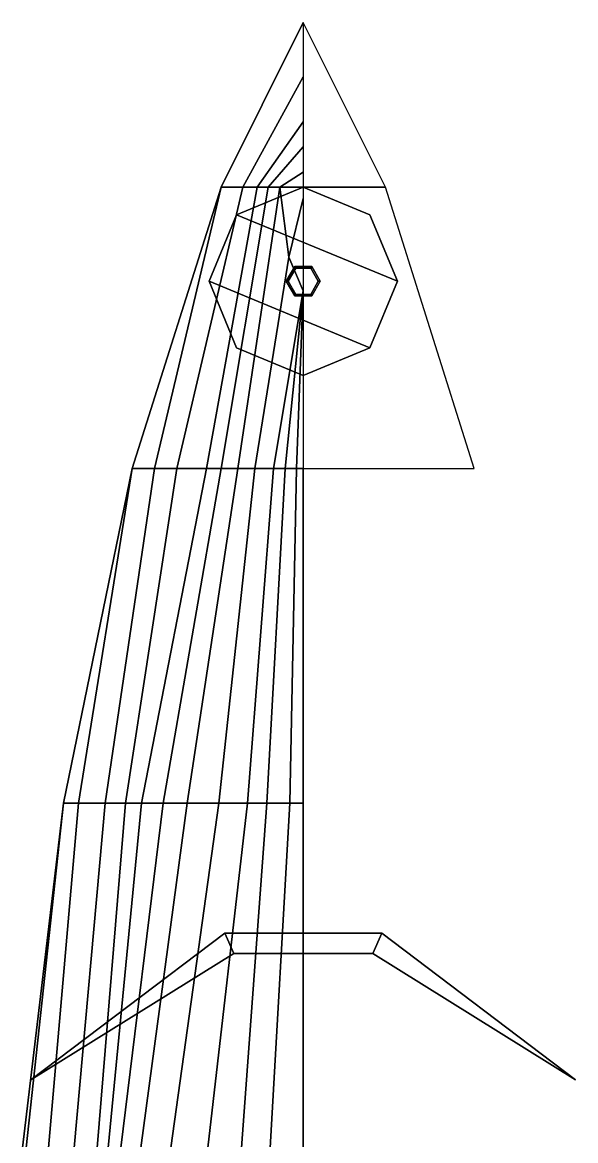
# Model space of a CAD drawing. Extents: x -6 to 6, y -60 to 60.
# Drawn here: x -4.65 to 4.51, y 41.04 to 59.57 of the extents above; entities that cross this region are included whole.
import ezdxf

# ---------------------------------------------------------------- set-up
doc = ezdxf.new("R2010")
doc.units = 0
doc.layers.get('0').update_dxf_attribs({"linetype": 'CONTINUOUS'})

msp = doc.modelspace()

# ---------------------------------------------------------------- linework, layer by layer
for points in [[(1.36, 56.84, 5.95), (0, 59.57, 6.12), (0, 59.57, 6.12), (-1.36, 56.84, 5.95)], [(0, 59.57, 6.12), (0, 58.67, 5.09), (-1, 56.84, 4.22), (-1.36, 56.84, 5.95)], [(-1, 56.84, 4.22), (0, 58.67, 5.09), (0, 57.92, 3.78), (-0.76, 56.84, 3.31)], [(-0.76, 56.84, 3.31), (0, 57.92, 3.78), (0, 57.51, 2.92), (-0.58, 56.84, 2.41)], [(-0.58, 56.84, 2.41), (0, 57.51, 2.92), (0, 57.09, 1.73), (-0.39, 56.84, 1.3)], [(-0.39, 56.84, 1.3), (0, 57.09, 1.73), (0, 56.65, 0.02), (-0.24, 55.68, 0.02)], [(-2.83, 52.18, 5.31), (-1.36, 56.84, 5.95), (-1.36, 56.84, 5.95), (-2.46, 52.18, 4.29)], [(-1.36, 56.84, 5.95), (-1.36, 56.84, 5.95), (-2.83, 52.18, 5.31), (-2.83, 52.18, 5.62)], [(2.83, 52.18, 5.62), (1.36, 56.84, 5.95), (-1.36, 56.84, 5.95), (-2.83, 52.18, 5.62)], [(-2.46, 52.18, 4.29), (-1.36, 56.84, 5.95), (-1, 56.84, 4.22), (-2.09, 52.18, 3.37)], [(-2.09, 52.18, 3.37), (-1, 56.84, 4.22), (-0.76, 56.84, 3.31), (-1.6, 52.18, 1.9)], [(-1.6, 52.18, 1.9), (-0.76, 56.84, 3.31), (-0.58, 56.84, 2.41), (-1.36, 52.18, 1.08)], [(-1.36, 52.18, 1.08), (-0.58, 56.84, 2.41), (-0.39, 56.84, 1.3), (-1.08, 52.18, -0.25)], [(1.103, 56.383, 5.98), (0, 56.84, 5.98), (-1.103, 56.383, 5.98), (1.56, 55.28, 5.98)], [(0, 56.84, 5.95), (-1.103, 56.383, 5.91), (-1.103, 56.383, 5.98), (0, 56.84, 5.98)], [(-1.08, 52.18, -0.25), (-0.39, 56.84, 1.3), (-0.24, 55.68, 0.02), (-0.8, 52.18, -1.91)], [(1.103, 56.383, 5.91), (0, 56.84, 5.95), (0, 56.84, 5.98), (1.103, 56.383, 5.98)], [(-0.24, 55.68, 0.02), (0, 56.65, 0.02), (0, 56.11, -3.61), (0, 55.12, -3.63)], [(1.56, 55.28, 5.98), (-1.103, 56.383, 5.98), (-1.56, 55.28, 5.98), (1.103, 54.177, 5.98)], [(-1.103, 56.383, 5.91), (-1.56, 55.28, 5.83), (-1.56, 55.28, 5.98), (-1.103, 56.383, 5.98)], [(1.56, 55.28, 5.83), (1.103, 56.383, 5.91), (1.103, 56.383, 5.98), (1.56, 55.28, 5.98)], [(-0.8, 52.18, -1.91), (-0.24, 55.68, 0.02), (0, 55.12, -3.63), (-0.49, 52.18, -3.47)], [(-0.14, 55.522, 5.98), (-0.28, 55.28, 5.98), (-0.28, 55.28, 6.03), (-0.14, 55.522, 6.03)], [(-0.25, 55.28, 6.06), (-0.125, 55.497, 6.06), (-0.14, 55.522, 6.03), (-0.28, 55.28, 6.03)], [(-0.125, 55.497, 6.06), (-0.25, 55.28, 6.06), (-0.25, 55.28, 7.25), (-0.125, 55.497, 7.25)], [(0.14, 55.522, 5.98), (-0.14, 55.522, 5.98), (-0.14, 55.522, 6.03), (0.14, 55.522, 6.03)], [(-0.125, 55.497, 6.06), (0.125, 55.497, 6.06), (0.14, 55.522, 6.03), (-0.14, 55.522, 6.03)], [(0.125, 55.497, 6.06), (-0.125, 55.497, 6.06), (-0.125, 55.497, 7.25), (0.125, 55.497, 7.25)], [(0.125, 55.497, 6.06), (0.25, 55.28, 6.06), (0.28, 55.28, 6.03), (0.14, 55.522, 6.03)], [(0.25, 55.28, 6.06), (0.125, 55.497, 6.06), (0.125, 55.497, 7.25), (0.25, 55.28, 7.25)], [(0.28, 55.28, 5.98), (0.14, 55.522, 5.98), (0.14, 55.522, 6.03), (0.28, 55.28, 6.03)], [(1.103, 54.177, 5.98), (-1.56, 55.28, 5.98), (-1.103, 54.177, 5.98), (0, 53.72, 5.98)], [(-1.56, 55.28, 5.83), (-1.103, 54.177, 5.76), (-1.103, 54.177, 5.98), (-1.56, 55.28, 5.98)], [(-0.28, 55.28, 5.98), (-0.14, 55.038, 5.98), (-0.14, 55.038, 6.03), (-0.28, 55.28, 6.03)], [(-0.125, 55.063, 6.06), (-0.25, 55.28, 6.06), (-0.28, 55.28, 6.03), (-0.14, 55.038, 6.03)], [(-0.25, 55.28, 6.06), (-0.125, 55.063, 6.06), (-0.125, 55.063, 7.25), (-0.25, 55.28, 7.25)], [(0.125, 55.063, 6.06), (0.25, 55.28, 6.06), (0.25, 55.28, 7.25), (0.125, 55.063, 7.25)], [(0.25, 55.28, 6.06), (0.125, 55.063, 6.06), (0.14, 55.038, 6.03), (0.28, 55.28, 6.03)], [(0.14, 55.038, 5.98), (0.28, 55.28, 5.98), (0.28, 55.28, 6.03), (0.14, 55.038, 6.03)], [(1.103, 54.177, 5.76), (1.56, 55.28, 5.83), (1.56, 55.28, 5.98), (1.103, 54.177, 5.98)], [(-0.49, 52.18, -3.47), (0, 55.12, -3.63), (0, 55.12, -3.63), (-0.3, 52.18, -3.88)], [(-0.3, 52.18, -3.88), (0, 55.12, -3.63), (0, 55.12, -3.63), (-0.11, 52.18, -4.14)], [(0.125, 55.063, 6.06), (-0.125, 55.063, 6.06), (-0.14, 55.038, 6.03), (0.14, 55.038, 6.03)], [(-0.14, 55.038, 5.98), (0.14, 55.038, 5.98), (0.14, 55.038, 6.03), (-0.14, 55.038, 6.03)], [(-0.125, 55.063, 6.06), (0.125, 55.063, 6.06), (0.125, 55.063, 7.25), (-0.125, 55.063, 7.25)], [(-0.11, 52.18, -4.14), (0, 55.12, -3.63), (0, 55.12, -3.63), (0, 52.18, -4.16)], [(-1.103, 54.177, 5.76), (0, 53.72, 5.72), (0, 53.72, 5.98), (-1.103, 54.177, 5.98)], [(0, 53.72, 5.72), (1.103, 54.177, 5.76), (1.103, 54.177, 5.98), (0, 53.72, 5.98)], [(0, 46.63, 5.3), (0, 52.18, 5.62), (-2.83, 52.18, 5.62), (-3.97, 46.63, 5.26)], [(-3.97, 46.63, 5.09), (-2.83, 52.18, 5.31), (-2.83, 52.18, 5.31), (-3.72, 46.63, 4.72)], [(-2.83, 52.18, 5.62), (-2.83, 52.18, 5.31), (-3.97, 46.63, 5.09), (-3.97, 46.63, 5.26)], [(-3.72, 46.63, 4.72), (-2.83, 52.18, 5.31), (-2.46, 52.18, 4.29), (-3.28, 46.63, 3.81)], [(-3.28, 46.63, 3.81), (-2.46, 52.18, 4.29), (-2.09, 52.18, 3.37), (-2.94, 46.63, 3.11)], [(-2.94, 46.63, 3.11), (-2.09, 52.18, 3.37), (-1.6, 52.18, 1.9), (-2.68, 46.63, 2.51)], [(-2.68, 46.63, 2.51), (-1.6, 52.18, 1.9), (-1.36, 52.18, 1.08), (-2.32, 46.63, 1.36)], [(-2.32, 46.63, 1.36), (-1.36, 52.18, 1.08), (-1.08, 52.18, -0.25), (-1.92, 46.63, -0.35)], [(-1.92, 46.63, -0.35), (-1.08, 52.18, -0.25), (-0.8, 52.18, -1.91), (-1.4, 46.63, -2.24)], [(-1.4, 46.63, -2.24), (-0.8, 52.18, -1.91), (-0.49, 52.18, -3.47), (-0.92, 46.63, -3.34)], [(-0.92, 46.63, -3.34), (-0.49, 52.18, -3.47), (-0.3, 52.18, -3.88), (-0.6, 46.63, -3.77)], [(-0.6, 46.63, -3.77), (-0.3, 52.18, -3.88), (-0.11, 52.18, -4.14), (-0.22, 46.63, -4.07)], [(-0.22, 46.63, -4.07), (-0.11, 52.18, -4.14), (0, 52.18, -4.16), (0, 46.63, -4.1)], [(0, 40.92, 5.06), (0, 46.63, 5.3), (-3.97, 46.63, 5.26), (-4.65, 40.92, 4.97)], [(-3.97, 46.63, 5.26), (-3.97, 46.63, 5.09), (-4.59, 40.92, 4.85), (-4.65, 40.92, 4.97)], [(-4.59, 40.92, 4.85), (-3.97, 46.63, 5.09), (-3.72, 46.63, 4.72), (-4.22, 40.92, 4.32)], [(-4.22, 40.92, 4.32), (-3.72, 46.63, 4.72), (-3.28, 46.63, 3.81), (-3.79, 40.92, 3.51)], [(-3.79, 40.92, 3.51), (-3.28, 46.63, 3.81), (-2.94, 46.63, 3.11), (-3.41, 40.92, 2.57)], [(-3.41, 40.92, 2.57), (-2.94, 46.63, 3.11), (-2.68, 46.63, 2.51), (-3.23, 40.92, 2.02)], [(-3.23, 40.92, 2.02), (-2.68, 46.63, 2.51), (-2.32, 46.63, 1.36), (-3.02, 40.92, 1.24)], [(-3.02, 40.92, 1.24), (-2.32, 46.63, 1.36), (-1.92, 46.63, -0.35), (-2.69, 40.92, -0.5)], [(-2.69, 40.92, -0.5), (-1.92, 46.63, -0.35), (-1.4, 46.63, -2.24), (-2.19, 40.92, -1.99)], [(-2.19, 40.92, -1.99), (-1.4, 46.63, -2.24), (-0.92, 46.63, -3.34), (-1.58, 40.92, -3.03)], [(-1.58, 40.92, -3.03), (-0.92, 46.63, -3.34), (-0.6, 46.63, -3.77), (-1.02, 40.92, -3.61)], [(-1.02, 40.92, -3.61), (-0.6, 46.63, -3.77), (-0.22, 46.63, -4.07), (-0.55, 40.92, -3.93)], [(-0.55, 40.92, -3.93), (-0.22, 46.63, -4.07), (0, 46.63, -4.1), (0, 40.92, -4.05)], [(-1.15, 44.14, 5.03), (-1.3, 44.48, 5.69), (-4.51, 42.05, 5.32), (-4.51, 42.05, 5.05)], [(-4.51, 42.05, 5.05), (-4.51, 42.05, 5.32), (-1.3, 44.48, 5.69), (-1.15, 44.14, 5.03)], [(-1.15, 44.14, 5.03), (-1.3, 44.48, 5.69), (1.3, 44.48, 5.69), (1.15, 44.14, 5.03)], [(1.15, 44.14, 5.03), (1.3, 44.48, 5.69), (-1.3, 44.48, 5.69), (-1.15, 44.14, 5.03)], [(4.51, 42.05, 5.05), (4.51, 42.05, 5.32), (1.3, 44.48, 5.69), (1.15, 44.14, 5.03)], [(1.15, 44.14, 5.03), (1.3, 44.48, 5.69), (4.51, 42.05, 5.32), (4.51, 42.05, 5.05)]]:
    msp.add_3dface(points)

doc.saveas('drawing.dxf')
